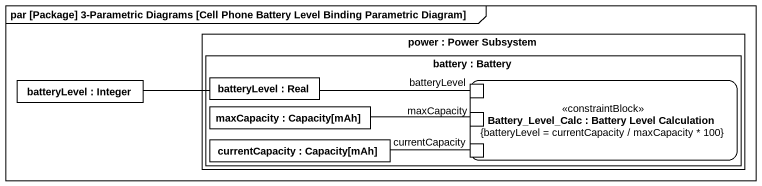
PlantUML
@startuml
mainframe par [Package] 3-Parametric Diagrams [Cell Phone Battery Level Binding Parametric Diagram]
rectangle "power : Power Subsystem" as power {
  rectangle "battery : Battery" as battery {
    rectangle "batteryLevel : Real" as batteryLevel_2
    rectangle "maxCapacity : Capacity[mAh]" as maxCapacity
    rectangle "Battery_Level_Calc : Battery Level Calculation\n{batteryLevel = currentCapacity / maxCapacity * 100}" as Battery_Level_Calc <<constraintBlock>> {
      port "maxCapacity" as maxCapacity_2
      port "batteryLevel" as batteryLevel_3
      port "currentCapacity" as currentCapacity_2
    }
    rectangle "currentCapacity : Capacity[mAh]" as currentCapacity
  }
}
rectangle "batteryLevel : Integer" as batteryLevel
batteryLevel -right- batteryLevel_2
maxCapacity -right- maxCapacity_2
batteryLevel_3 -left- batteryLevel_2
currentCapacity_2 -left- currentCapacity
@enduml
